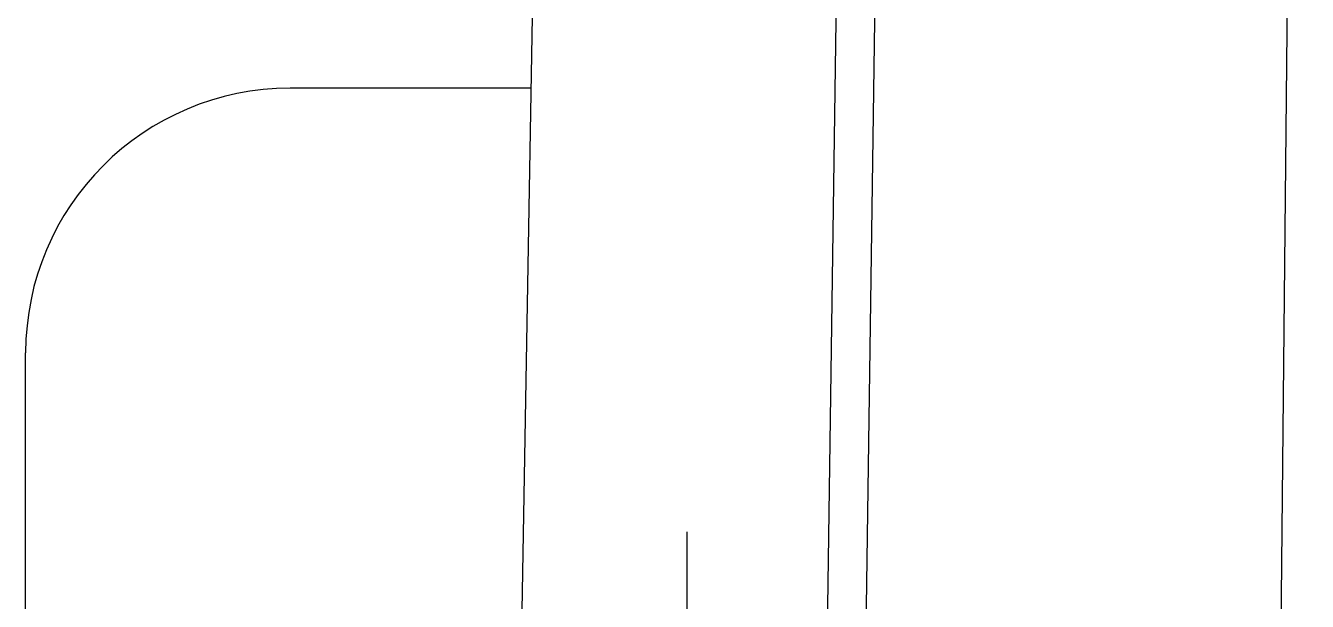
# Model space of a CAD drawing. Extents: x 257 to 467, y 148 to 350.
# Drawn here: x 288.13 to 297.82, y 243 to 247.35 of the extents above; entities that cross this region are included whole.
import ezdxf

# ---------------------------------------------------------------- set-up
doc = ezdxf.new("R2010")
doc.units = 0
doc.linetypes.add('CENTER', pattern=[50.8, 31.75, -6.35, 6.35, -6.35])
doc.layers.get('0').update_dxf_attribs({"linetype": 'CONTINUOUS'})

msp = doc.modelspace()

# ---------------------------------------------------------------- linework, layer by layer
at = {"color": 7, "linetype": 'CONTINUOUS'}
for p, q in [((294.4127, 237.47), (294.8117, 265.3772)), ((292.227, 262.8649), (291.7799, 236.8548)), ((294.1099, 236.8548), (294.4818, 262.8649)), ((297.8245, 262.8649), (297.5641, 236.8548)), ((291.9522, 246.8772), (290.1317, 246.8772)), ((288.1317, 232.4772), (288.1317, 244.8772))]:
    msp.add_line(p, q, dxfattribs=at)
at = {"color": 1, "linetype": 'CENTER'}
msp.add_line((293.1317, 243.5224), (293.1317, 236.232), dxfattribs=at)
at = {"color": 7, "linetype": 'CONTINUOUS'}
msp.add_arc((290.1317, 244.8772), 2, 90, 180, dxfattribs=at)

doc.saveas('drawing.dxf')
